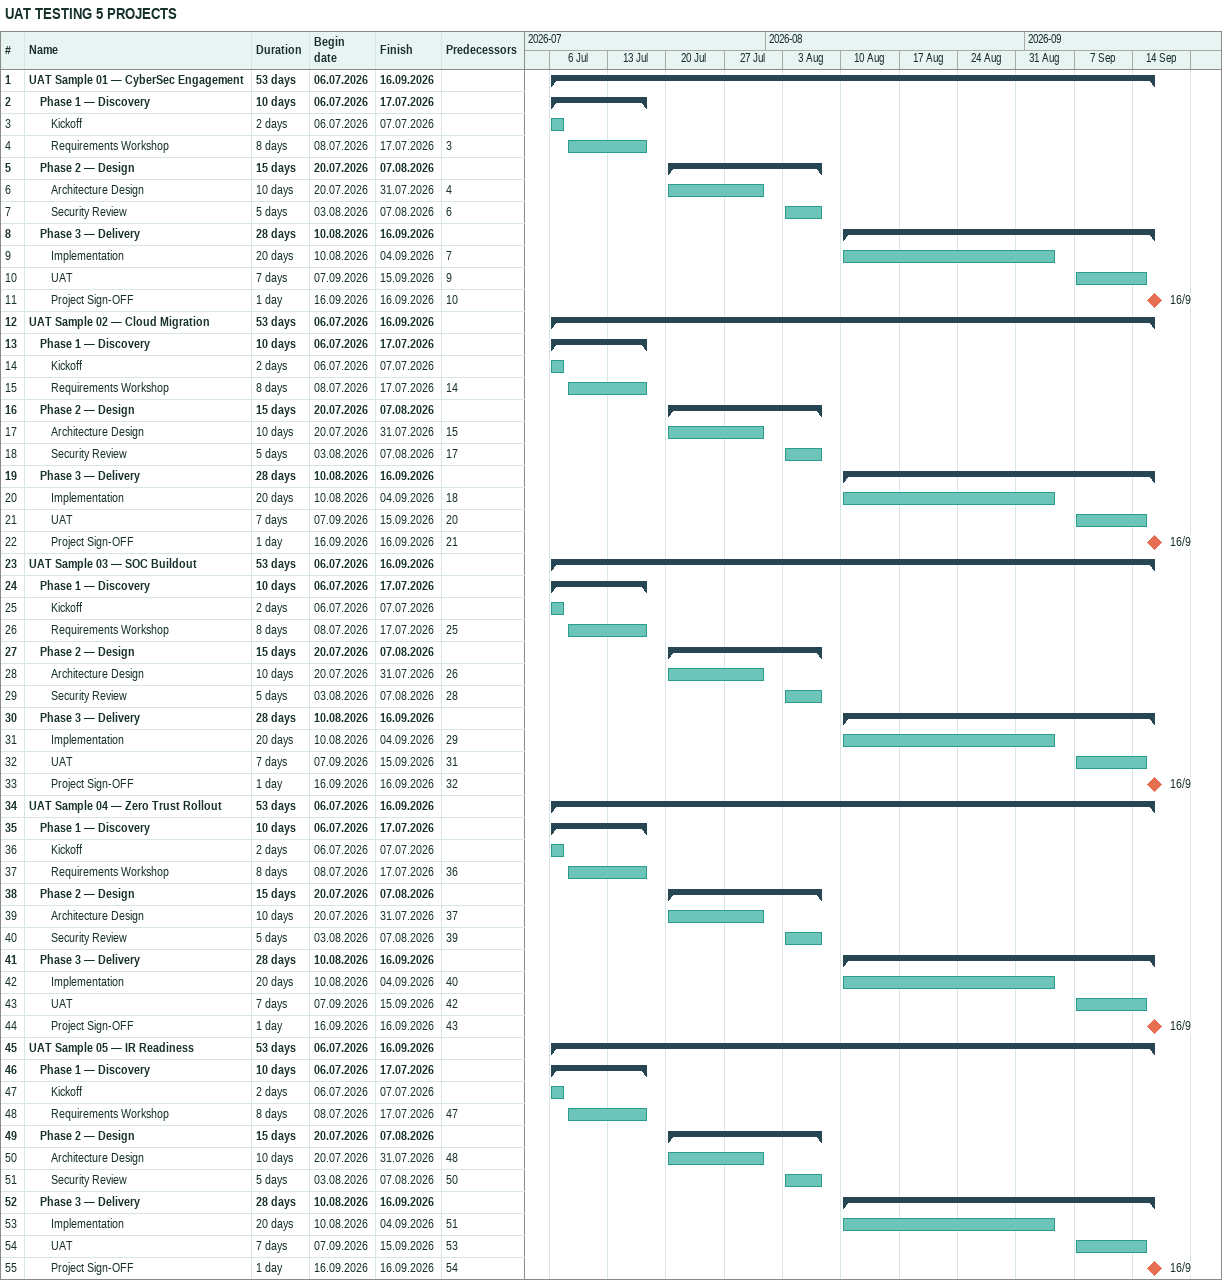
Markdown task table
UAT TESTING 5 PROJECTS

| ID | Level | Task | Duration | Start | Finish | Predecessors |
|---|---|---|---|---|---|---|
| 1 | 1 | **UAT Sample 01 — CyberSec Engagement** | 53d | 2026-07-06 | 2026-09-16 |  |
| 2 | 2 | **Phase 1 — Discovery** | 10d | 2026-07-06 | 2026-07-17 |  |
| 3 | 3 | Kickoff | 2d | 2026-07-06 | 2026-07-07 |  |
| 4 | 3 | Requirements Workshop | 8d | 2026-07-08 | 2026-07-17 | 3 |
| 5 | 2 | **Phase 2 — Design** | 15d | 2026-07-20 | 2026-08-07 |  |
| 6 | 3 | Architecture Design | 10d | 2026-07-20 | 2026-07-31 | 4 |
| 7 | 3 | Security Review | 5d | 2026-08-03 | 2026-08-07 | 6 |
| 8 | 2 | **Phase 3 — Delivery** | 28d | 2026-08-10 | 2026-09-16 |  |
| 9 | 3 | Implementation | 20d | 2026-08-10 | 2026-09-04 | 7 |
| 10 | 3 | UAT | 7d | 2026-09-07 | 2026-09-15 | 9 |
| 11 | 3 | Project Sign-OFF | 1d | 2026-09-16 | 2026-09-16 | 10 |
| 12 | 1 | **UAT Sample 02 — Cloud Migration** | 53d | 2026-07-06 | 2026-09-16 |  |
| 13 | 2 | **Phase 1 — Discovery** | 10d | 2026-07-06 | 2026-07-17 |  |
| 14 | 3 | Kickoff | 2d | 2026-07-06 | 2026-07-07 |  |
| 15 | 3 | Requirements Workshop | 8d | 2026-07-08 | 2026-07-17 | 14 |
| 16 | 2 | **Phase 2 — Design** | 15d | 2026-07-20 | 2026-08-07 |  |
| 17 | 3 | Architecture Design | 10d | 2026-07-20 | 2026-07-31 | 15 |
| 18 | 3 | Security Review | 5d | 2026-08-03 | 2026-08-07 | 17 |
| 19 | 2 | **Phase 3 — Delivery** | 28d | 2026-08-10 | 2026-09-16 |  |
| 20 | 3 | Implementation | 20d | 2026-08-10 | 2026-09-04 | 18 |
| 21 | 3 | UAT | 7d | 2026-09-07 | 2026-09-15 | 20 |
| 22 | 3 | Project Sign-OFF | 1d | 2026-09-16 | 2026-09-16 | 21 |
| 23 | 1 | **UAT Sample 03 — SOC Buildout** | 53d | 2026-07-06 | 2026-09-16 |  |
| 24 | 2 | **Phase 1 — Discovery** | 10d | 2026-07-06 | 2026-07-17 |  |
| 25 | 3 | Kickoff | 2d | 2026-07-06 | 2026-07-07 |  |
| 26 | 3 | Requirements Workshop | 8d | 2026-07-08 | 2026-07-17 | 25 |
| 27 | 2 | **Phase 2 — Design** | 15d | 2026-07-20 | 2026-08-07 |  |
| 28 | 3 | Architecture Design | 10d | 2026-07-20 | 2026-07-31 | 26 |
| 29 | 3 | Security Review | 5d | 2026-08-03 | 2026-08-07 | 28 |
| 30 | 2 | **Phase 3 — Delivery** | 28d | 2026-08-10 | 2026-09-16 |  |
| 31 | 3 | Implementation | 20d | 2026-08-10 | 2026-09-04 | 29 |
| 32 | 3 | UAT | 7d | 2026-09-07 | 2026-09-15 | 31 |
| 33 | 3 | Project Sign-OFF | 1d | 2026-09-16 | 2026-09-16 | 32 |
| 34 | 1 | **UAT Sample 04 — Zero Trust Rollout** | 53d | 2026-07-06 | 2026-09-16 |  |
| 35 | 2 | **Phase 1 — Discovery** | 10d | 2026-07-06 | 2026-07-17 |  |
| 36 | 3 | Kickoff | 2d | 2026-07-06 | 2026-07-07 |  |
| 37 | 3 | Requirements Workshop | 8d | 2026-07-08 | 2026-07-17 | 36 |
| 38 | 2 | **Phase 2 — Design** | 15d | 2026-07-20 | 2026-08-07 |  |
| 39 | 3 | Architecture Design | 10d | 2026-07-20 | 2026-07-31 | 37 |
| 40 | 3 | Security Review | 5d | 2026-08-03 | 2026-08-07 | 39 |
| 41 | 2 | **Phase 3 — Delivery** | 28d | 2026-08-10 | 2026-09-16 |  |
| 42 | 3 | Implementation | 20d | 2026-08-10 | 2026-09-04 | 40 |
| 43 | 3 | UAT | 7d | 2026-09-07 | 2026-09-15 | 42 |
| 44 | 3 | Project Sign-OFF | 1d | 2026-09-16 | 2026-09-16 | 43 |
| 45 | 1 | **UAT Sample 05 — IR Readiness** | 53d | 2026-07-06 | 2026-09-16 |  |
| 46 | 2 | **Phase 1 — Discovery** | 10d | 2026-07-06 | 2026-07-17 |  |
| 47 | 3 | Kickoff | 2d | 2026-07-06 | 2026-07-07 |  |
| 48 | 3 | Requirements Workshop | 8d | 2026-07-08 | 2026-07-17 | 47 |
| 49 | 2 | **Phase 2 — Design** | 15d | 2026-07-20 | 2026-08-07 |  |
| 50 | 3 | Architecture Design | 10d | 2026-07-20 | 2026-07-31 | 48 |
| 51 | 3 | Security Review | 5d | 2026-08-03 | 2026-08-07 | 50 |
| 52 | 2 | **Phase 3 — Delivery** | 28d | 2026-08-10 | 2026-09-16 |  |
| 53 | 3 | Implementation | 20d | 2026-08-10 | 2026-09-04 | 51 |
| 54 | 3 | UAT | 7d | 2026-09-07 | 2026-09-15 | 53 |
| 55 | 3 | Project Sign-OFF | 1d | 2026-09-16 | 2026-09-16 | 54 |
